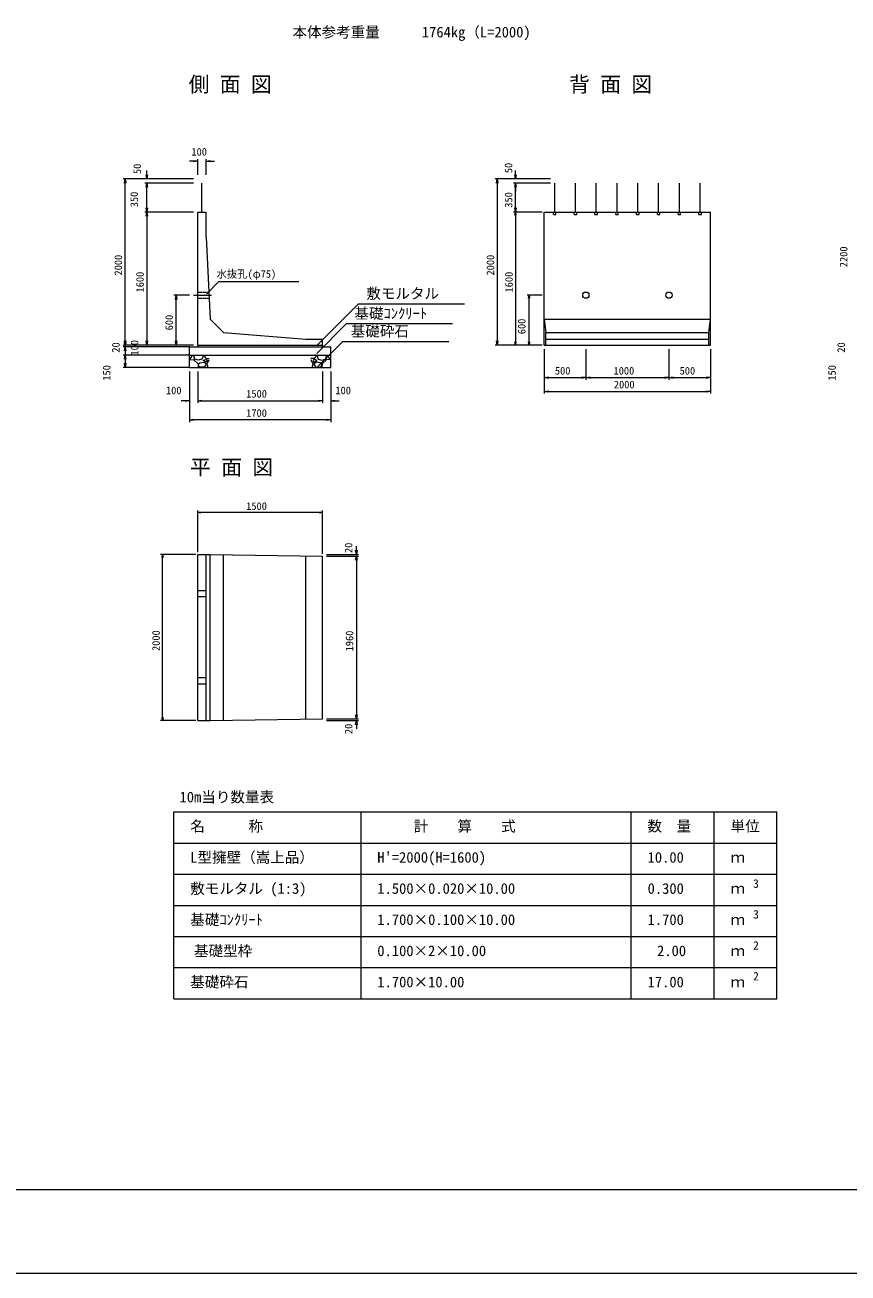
# Model space of a CAD drawing. Units: millimetres on the paper. Extents: x 0 to 841, y 0 to 594.
# Drawn here: x 218.1 to 416.1, y 0 to 300.4 of the extents above; entities that cross this region are included whole.
import ezdxf
from ezdxf.enums import TextEntityAlignment as Align

# ---------------------------------------------------------------- set-up
doc = ezdxf.new("R2010")
doc.units = ezdxf.units.MM
for name, pattern in [('USER1', [1.125, 0.75, -0.125, 0.125, -0.125]), ('USER2', [0.375, 0.25, -0.125]), ('USER3', [24, 12, -12])]:
    doc.linetypes.add(name, pattern=pattern)
for name, color, linetype, lineweight in [('001', 4, 'USER3', 18), ('0_2', 7, 'Continuous', 9), ('D-MTR-FRAM（材料表図枠）', 2, 'Continuous', 18), ('D-STR-DIM（寸法）', 7, 'Continuous', 18), ('D-STR-HTXT（旗揚げ）', 7, 'Continuous', 18), ('D-STR-STR1（構造物）', 4, 'Continuous', 18), ('D-STR-STRn（構造物）', 7, 'Continuous', 18), ('D-STR（構造物外形線）', 1, 'Continuous', 18), ('D-TTL(外枠）', 2, 'Continuous', 18), ('DEFPOINTS_3', 8, 'Continuous', 18)]:
    doc.layers.add(name, color=color, linetype=linetype, lineweight=lineweight)
for name, color, linetype in [('D-MTR-TXT(文字列）', 7, 'Continuous'), ('D-MTR（材料表タイトル）', 7, 'Continuous'), ('D-STR-TXT（文字）', 7, 'Continuous')]:
    doc.layers.add(name, color=color, linetype=linetype)
doc.styles.add('ＭＳ ゴシック', font='')
doc.styles.get('ＭＳ ゴシック').set_extended_font_data('MS Gothic')

msp = doc.modelspace()

# ---------------------------------------------------------------- linework, layer by layer
at = {"layer": '001'}
for p, q in [((345.571, 255.39), (345.571, 262.39)), ((350.571, 255.39), (350.571, 262.39)), ((355.571, 255.39), (355.571, 262.39)), ((360.571, 255.39), (360.571, 262.39)), ((365.571, 255.39), (365.571, 262.39)), ((370.571, 255.39), (370.571, 262.39)), ((375.571, 255.39), (375.571, 262.39)), ((380.571, 255.39), (380.571, 262.39))]:
    msp.add_line(p, q, dxfattribs=at)
at = {"layer": '0_2'}
for p, q in [((258.703, 267.805), (259.703, 267.638)), ((259.703, 267.638), (258.703, 267.472)), ((259.703, 267.638), (258.703, 267.638)), ((261.703, 267.638), (262.703, 267.805)), ((262.703, 267.472), (261.703, 267.638)), ((261.703, 267.638), (262.703, 267.638)), ((247.468, 263.39), (247.301, 264.39)), ((247.635, 264.39), (247.468, 263.39)), ((247.468, 263.39), (247.468, 264.39)), ((336.133, 263.39), (335.967, 264.39)), ((336.3, 264.39), (336.133, 263.39)), ((336.133, 263.39), (336.133, 264.39)), ((242.087, 262.39), (242.253, 263.39)), ((242.253, 263.39), (242.42, 262.39)), ((242.253, 263.39), (242.253, 262.39)), ((247.301, 261.39), (247.468, 262.39)), ((247.468, 262.39), (247.635, 261.39)), ((247.468, 262.39), (247.468, 261.39)), ((331.601, 262.39), (331.768, 263.39)), ((331.768, 263.39), (331.935, 262.39)), ((331.768, 263.39), (331.768, 262.39)), ((335.967, 261.39), (336.133, 262.39)), ((336.133, 262.39), (336.3, 261.39)), ((336.133, 262.39), (336.133, 261.39)), ((247.468, 255.39), (247.301, 256.39)), ((247.301, 254.39), (247.468, 255.39)), ((247.635, 256.39), (247.468, 255.39)), ((247.468, 255.39), (247.468, 256.39)), ((247.468, 255.39), (247.635, 254.39)), ((247.468, 255.39), (247.468, 254.39)), ((336.133, 255.39), (335.967, 256.39)), ((336.008, 254.64), (336.133, 255.39)), ((336.3, 256.39), (336.133, 255.39)), ((336.133, 255.39), (336.133, 256.39)), ((336.133, 255.39), (336.258, 254.64)), ((254.311, 234.39), (254.478, 235.39)), ((254.478, 235.39), (254.644, 234.39)), ((254.478, 235.39), (254.478, 234.39)), ((339.299, 234.64), (339.424, 235.39)), ((339.424, 235.39), (339.549, 234.64)), ((242.253, 223.39), (242.087, 224.39)), ((242.253, 222.99), (242.087, 223.99)), ((242.087, 221.99), (242.253, 222.99)), ((242.253, 222.99), (242.253, 224.39)), ((242.42, 224.39), (242.253, 223.39)), ((242.42, 223.99), (242.253, 222.99)), ((242.253, 222.99), (242.42, 221.99)), ((242.253, 222.99), (242.253, 221.99)), ((247.468, 223.39), (247.301, 224.39)), ((247.635, 224.39), (247.468, 223.39)), ((247.468, 223.39), (247.468, 224.39)), ((254.478, 223.39), (254.311, 224.39)), ((254.644, 224.39), (254.478, 223.39)), ((254.478, 223.39), (254.478, 224.39)), ((331.768, 223.39), (331.601, 224.39)), ((331.935, 224.39), (331.768, 223.39)), ((331.768, 223.39), (331.768, 224.39)), ((336.133, 223.39), (336.008, 224.14)), ((336.258, 224.14), (336.133, 223.39)), ((339.424, 223.39), (339.299, 224.14)), ((339.549, 224.14), (339.424, 223.39)), ((242.087, 219.99), (242.253, 220.99)), ((242.253, 220.99), (242.42, 219.99)), ((242.253, 220.99), (242.253, 219.99)), ((242.253, 217.99), (242.087, 218.99)), ((242.42, 218.99), (242.253, 217.99)), ((242.253, 217.99), (242.253, 218.99)), ((343.071, 215.535), (344.071, 215.702)), ((344.071, 215.369), (343.071, 215.535)), ((343.071, 215.535), (344.071, 215.535)), ((352.071, 215.702), (353.071, 215.535)), ((353.071, 215.535), (352.071, 215.369)), ((353.071, 215.535), (352.071, 215.535)), ((353.071, 215.535), (354.071, 215.702)), ((354.071, 215.369), (353.071, 215.535)), ((353.071, 215.535), (354.071, 215.535)), ((372.071, 215.702), (373.071, 215.535)), ((373.071, 215.535), (372.071, 215.369)), ((373.071, 215.535), (372.071, 215.535)), ((373.071, 215.535), (374.071, 215.702)), ((374.071, 215.369), (373.071, 215.535)), ((373.071, 215.535), (374.071, 215.535)), ((382.071, 215.702), (383.071, 215.535)), ((383.071, 215.535), (382.071, 215.369)), ((383.071, 215.535), (382.071, 215.535)), ((343.071, 212.215), (344.071, 212.381)), ((344.071, 212.048), (343.071, 212.215)), ((343.071, 212.215), (344.071, 212.215)), ((382.071, 212.381), (383.071, 212.215)), ((383.071, 212.215), (382.071, 212.048)), ((383.071, 212.215), (382.071, 212.215)), ((256.703, 210.154), (257.703, 209.988)), ((257.703, 209.988), (256.703, 209.821)), ((257.703, 209.988), (256.703, 209.988)), ((259.703, 209.988), (260.703, 210.154)), ((260.703, 209.821), (259.703, 209.988)), ((259.703, 209.988), (260.703, 209.988)), ((288.703, 210.154), (289.703, 209.988)), ((289.703, 209.988), (288.703, 209.821)), ((289.703, 209.988), (288.703, 209.988)), ((291.703, 209.988), (292.703, 210.154)), ((292.703, 209.821), (291.703, 209.988)), ((291.703, 209.988), (292.703, 209.988)), ((257.703, 205.361), (258.703, 205.528)), ((258.703, 205.194), (257.703, 205.361)), ((257.703, 205.361), (258.703, 205.361)), ((290.703, 205.528), (291.703, 205.361)), ((291.703, 205.361), (290.703, 205.194)), ((291.703, 205.361), (290.703, 205.361)), ((259.703, 183.046), (260.453, 183.171)), ((260.453, 182.921), (259.703, 183.046)), ((288.948, 183.171), (289.698, 183.046)), ((289.698, 183.046), (288.948, 182.921)), ((251.105, 172.246), (251.23, 172.996)), ((251.23, 172.996), (251.355, 172.246)), ((297.859, 172.996), (297.692, 173.996)), ((297.692, 171.596), (297.859, 172.596)), ((298.026, 173.996), (297.859, 172.996)), ((297.859, 172.996), (297.859, 173.996)), ((297.859, 172.596), (298.026, 171.596)), ((297.859, 172.596), (297.859, 171.596)), ((251.23, 132.996), (251.105, 133.746)), ((251.355, 133.746), (251.23, 132.996)), ((297.859, 133.396), (297.692, 134.396)), ((297.692, 131.996), (297.859, 132.996)), ((298.026, 134.396), (297.859, 133.396)), ((297.859, 133.396), (297.859, 134.396)), ((297.859, 132.996), (298.026, 131.996)), ((297.859, 132.996), (297.859, 131.996))]:
    msp.add_line(p, q, dxfattribs=at)
at = {"layer": '0_2', "lineweight": 18}
for p, q in [((336.133, 255.39), (336.133, 255.29)), ((339.424, 235.39), (339.424, 235.29)), ((336.133, 223.39), (336.133, 223.49)), ((339.424, 223.39), (339.424, 223.49)), ((259.703, 183.046), (259.803, 183.046)), ((289.698, 183.046), (289.598, 183.046)), ((251.23, 172.996), (251.23, 172.896)), ((251.23, 132.996), (251.23, 133.096))]:
    msp.add_line(p, q, dxfattribs=at)
at = {"layer": 'D-MTR-FRAM（材料表図枠）'}
for p, q in [((253.977, 111.013), (398.977, 111.013)), ((253.977, 66.013), (253.977, 111.013)), ((298.977, 66.013), (298.977, 111.013)), ((363.977, 66.013), (363.977, 111.013)), ((383.977, 66.013), (383.977, 111.013)), ((398.977, 66.013), (398.977, 111.013)), ((253.977, 103.513), (398.977, 103.513)), ((253.977, 96.013), (398.977, 96.013)), ((253.977, 88.513), (398.977, 88.513)), ((253.977, 81.013), (398.977, 81.013)), ((253.977, 73.513), (398.977, 73.513)), ((253.977, 66.013), (398.977, 66.013))]:
    msp.add_line(p, q, dxfattribs=at)
at = {"layer": 'D-STR-DIM（寸法）'}
for p, q in [((258.703, 267.638), (257.703, 267.638)), ((259.703, 264.39), (259.703, 268.138)), ((261.703, 264.39), (261.703, 268.138)), ((262.703, 267.638), (263.703, 267.638)), ((247.468, 264.39), (247.468, 265.39)), ((336.133, 264.39), (336.133, 265.39)), ((258.703, 263.39), (241.753, 263.39)), ((242.253, 224.39), (242.253, 262.39)), ((258.703, 263.39), (246.968, 263.39)), ((258.703, 262.39), (246.968, 262.39)), ((247.468, 256.39), (247.468, 261.39)), ((344.571, 263.39), (331.268, 263.39)), ((331.768, 262.39), (331.768, 224.39)), ((344.571, 263.39), (335.633, 263.39)), ((344.571, 262.39), (335.633, 262.39)), ((344.571, 262.39), (335.633, 262.39)), ((336.133, 261.39), (336.133, 260.39)), ((336.133, 256.39), (336.133, 261.39)), ((258.703, 255.39), (246.968, 255.39)), ((258.703, 255.39), (246.968, 255.39)), ((342.071, 255.39), (335.633, 255.39)), ((342.571, 255.39), (335.633, 255.39)), ((247.468, 254.39), (247.468, 224.39)), ((336.133, 255.29), (336.133, 223.49)), ((257.703, 235.39), (253.978, 235.39)), ((254.478, 224.39), (254.478, 234.39)), ((342.571, 235.39), (338.924, 235.39)), ((339.424, 223.49), (339.424, 235.29)), ((242.253, 223.99), (242.253, 225.39)), ((258.703, 223.39), (241.753, 223.39)), ((258.703, 223.39), (241.753, 223.39)), ((257.703, 222.99), (241.753, 222.99)), ((258.703, 223.39), (253.978, 223.39)), ((342.071, 223.39), (331.268, 223.39)), ((342.571, 223.39), (335.633, 223.39)), ((343.071, 222.39), (343.071, 211.715)), ((353.071, 222.39), (353.071, 215.035)), ((373.071, 222.39), (373.071, 215.035)), ((383.071, 222.39), (383.071, 211.715)), ((257.703, 220.99), (241.753, 220.99)), ((242.253, 221.99), (242.253, 220.99)), ((242.253, 219.99), (242.253, 218.99)), ((257.703, 217.99), (241.753, 217.99)), ((257.703, 216.99), (257.703, 204.861)), ((259.703, 216.99), (259.703, 209.488)), ((289.703, 216.99), (289.703, 209.488)), ((291.703, 216.99), (291.703, 204.861)), ((344.071, 215.535), (352.071, 215.535)), ((354.071, 215.535), (372.071, 215.535)), ((374.071, 215.535), (382.071, 215.535)), ((344.071, 212.215), (382.071, 212.215)), ((256.703, 209.988), (255.703, 209.988)), ((260.703, 209.988), (288.703, 209.988)), ((292.703, 209.988), (293.703, 209.988)), ((290.703, 205.361), (258.703, 205.361)), ((297.859, 173.996), (297.859, 174.996)), ((259.203, 172.996), (250.73, 172.996)), ((251.23, 133.096), (251.23, 172.896)), ((290.698, 172.996), (298.359, 172.996)), ((290.702, 172.596), (298.359, 172.596)), ((297.859, 171.596), (297.859, 134.396)), ((259.203, 132.996), (250.73, 132.996)), ((290.698, 133.396), (298.359, 133.396)), ((290.702, 132.996), (298.359, 132.996)), ((297.859, 131.996), (297.859, 130.996))]:
    msp.add_line(p, q, dxfattribs=at)
at = {"layer": 'D-STR-HTXT（旗揚げ）'}
for p, q in [((261.83, 235.666), (264.732, 238.596)), ((284.03, 238.596), (264.732, 238.596)), ((288.339, 223.243), (298.256, 233.256)), ((323.854, 233.256), (298.256, 233.256)), ((288.339, 221.338), (295.399, 228.466)), ((320.997, 228.466), (295.399, 228.466)), ((288.631, 218.256), (294.511, 224.192)), ((320.109, 224.192), (294.511, 224.192)), ((259.703, 173.496), (259.703, 183.546)), ((289.698, 173.096), (289.698, 183.546)), ((289.598, 183.046), (259.803, 183.046))]:
    msp.add_line(p, q, dxfattribs=at)
at = {"layer": 'D-STR-STR1（構造物）'}
msp.add_line((260.703, 255.39), (260.703, 262.39), dxfattribs=at)
at = {"layer": 'D-STR-STRn（構造物）', "linetype": 'USER1'}
msp.add_line((258.703, 235.39), (263.019, 235.39), dxfattribs=at)
at = {"layer": 'D-STR-STRn（構造物）', "linetype": 'USER2'}
for p, q in [((259.703, 236.14), (262.372, 236.14)), ((259.703, 234.64), (262.448, 234.64))]:
    msp.add_line(p, q, dxfattribs=at)
at = {"layer": 'D-STR-STRn（構造物）'}
for p, q in [((257.703, 217.99), (257.703, 222.99)), ((257.703, 222.99), (291.703, 222.99)), ((259.703, 223.39), (259.703, 222.99)), ((289.703, 223.39), (289.703, 222.99)), ((291.703, 217.99), (291.703, 222.99)), ((257.703, 220.99), (291.703, 220.99)), ((257.703, 220.099), (257.852, 220.086)), ((257.703, 219.796), (258.646, 219.875)), ((257.848, 220.093), (258.398, 220.693)), ((258.398, 220.681), (258.282, 220.99)), ((258.645, 219.881), (259.795, 218.831)), ((258.889, 220.99), (258.747, 220.681)), ((258.997, 219.981), (258.747, 220.681)), ((259.844, 219.727), (258.994, 219.977)), ((260.701, 219.977), (259.851, 219.727)), ((261, 220.682), (260.7, 219.982)), ((260.946, 220.682), (260.814, 220.99)), ((260.996, 219.682), (261.596, 219.882)), ((261.751, 219.232), (261.001, 219.682)), ((261.246, 220.678), (261.696, 220.178)), ((261.247, 220.68), (261.297, 220.93)), ((261.299, 220.934), (261.526, 220.99)), ((261.599, 219.878), (261.949, 219.728)), ((261.702, 220.186), (262.483, 220.118)), ((261.948, 219.731), (261.748, 219.231)), ((261.891, 218.883), (262.441, 219.783)), ((262.446, 219.775), (262.483, 219.778)), ((287.704, 220.186), (286.924, 220.118)), ((286.96, 219.775), (286.924, 219.778)), ((287.515, 218.883), (286.965, 219.783)), ((287.808, 219.878), (287.458, 219.728)), ((287.458, 219.731), (287.658, 219.231)), ((287.655, 219.232), (288.405, 219.682)), ((288.161, 220.678), (287.711, 220.178)), ((288.41, 219.682), (287.81, 219.882)), ((288.107, 220.934), (287.88, 220.99)), ((288.159, 220.68), (288.109, 220.93)), ((288.406, 220.682), (288.706, 219.982)), ((288.46, 220.682), (288.592, 220.99)), ((288.705, 219.977), (289.555, 219.727)), ((289.563, 219.727), (290.413, 219.977)), ((290.762, 219.881), (289.612, 218.831)), ((290.409, 219.981), (290.659, 220.681)), ((290.517, 220.99), (290.66, 220.681)), ((291.703, 219.796), (290.76, 219.875)), ((291.008, 220.681), (291.124, 220.99)), ((291.558, 220.093), (291.008, 220.693)), ((291.703, 220.099), (291.554, 220.086)), ((257.703, 217.99), (291.703, 217.99)), ((259.798, 218.832), (259.838, 217.99)), ((259.84, 218.773), (260.24, 219.123)), ((259.847, 218.481), (259.847, 218.781)), ((260.1, 218.031), (259.85, 218.481)), ((261.346, 218.179), (260.096, 218.029)), ((260.241, 219.135), (261.241, 219.285)), ((261.247, 219.282), (261.747, 218.782)), ((261.749, 218.782), (261.349, 218.182)), ((262.182, 217.99), (261.897, 218.882)), ((287.224, 217.99), (287.509, 218.882)), ((287.658, 218.782), (288.058, 218.182)), ((288.159, 219.282), (287.659, 218.782)), ((288.06, 218.179), (289.31, 218.029)), ((289.165, 219.135), (288.165, 219.285)), ((289.567, 218.773), (289.167, 219.123)), ((289.306, 218.031), (289.556, 218.481)), ((289.559, 218.481), (289.559, 218.781)), ((289.608, 218.832), (289.568, 217.99))]:
    msp.add_line(p, q, dxfattribs=at)
at = {"layer": 'D-STR（構造物外形線）'}
for p, q in [((259.703, 255.39), (261.703, 255.39)), ((259.703, 223.39), (259.703, 255.39)), ((261.703, 249.39), (261.703, 255.39)), ((343.071, 255.39), (383.071, 255.39)), ((343.071, 223.39), (343.071, 255.39)), ((345.271, 254.79), (345.271, 255.39)), ((345.871, 254.79), (345.871, 255.39)), ((350.271, 254.79), (350.271, 255.39)), ((350.871, 254.79), (350.871, 255.39)), ((355.271, 254.79), (355.271, 255.39)), ((355.871, 254.79), (355.871, 255.39)), ((360.271, 254.79), (360.271, 255.39)), ((360.871, 254.79), (360.871, 255.39)), ((365.271, 254.79), (365.271, 255.39)), ((365.871, 254.79), (365.871, 255.39)), ((370.271, 254.79), (370.271, 255.39)), ((370.871, 254.79), (370.871, 255.39)), ((375.271, 254.79), (375.271, 255.39)), ((375.871, 254.79), (375.871, 255.39)), ((380.271, 254.79), (380.271, 255.39)), ((380.871, 254.79), (380.871, 255.39)), ((383.071, 223.39), (383.071, 255.39)), ((345.271, 254.79), (345.871, 254.79)), ((350.271, 254.79), (350.871, 254.79)), ((355.271, 254.79), (355.871, 254.79)), ((360.271, 254.79), (360.871, 254.79)), ((365.271, 254.79), (365.871, 254.79)), ((370.271, 254.79), (370.871, 254.79)), ((375.271, 254.79), (375.871, 254.79)), ((380.271, 254.79), (380.871, 254.79)), ((261.703, 249.39), (262.703, 229.59)), ((262.703, 229.59), (265.903, 226.39)), ((343.071, 229.59), (383.071, 229.59)), ((343.071, 229.59), (343.471, 226.39)), ((382.671, 226.39), (383.071, 229.59)), ((265.903, 226.39), (285.703, 224.79)), ((343.471, 226.39), (382.671, 226.39)), ((343.471, 223.39), (343.471, 226.39)), ((382.671, 223.39), (382.671, 226.39)), ((259.703, 223.39), (289.703, 223.39)), ((285.703, 224.79), (289.703, 224.79)), ((289.703, 223.39), (289.703, 224.79)), ((343.071, 223.39), (383.071, 223.39)), ((343.471, 224.79), (382.671, 224.79)), ((259.698, 132.996), (259.698, 172.996)), ((259.703, 172.996), (262.698, 172.996)), ((261.698, 132.996), (261.698, 172.996)), ((262.698, 172.996), (289.698, 172.596)), ((262.698, 132.996), (262.698, 172.996)), ((265.898, 133.044), (265.898, 172.949)), ((285.698, 133.337), (285.698, 172.655)), ((289.698, 133.396), (289.698, 172.596)), ((261.698, 164.246), (259.698, 164.246)), ((261.698, 162.746), (259.698, 162.746)), ((261.698, 143.246), (259.698, 143.246)), ((261.698, 141.746), (259.698, 141.746)), ((259.703, 132.996), (262.698, 132.996)), ((262.698, 132.996), (289.698, 133.396))]:
    msp.add_line(p, q, dxfattribs=at)
at = {"layer": 'D-STR（構造物外形線）', "color": 7}
for centre in [(353.071, 235.39), (373.071, 235.39)]:
    msp.add_circle(centre, 0.75, dxfattribs=at)
at = {"layer": 'D-TTL(外枠）'}
msp.add_line((818, 20), (23, 20), dxfattribs=at)
at = {"layer": 'DEFPOINTS_3'}
msp.add_line((0, 0), (841, 0), dxfattribs=at)

# ---------------------------------------------------------------- texts
at = {"layer": 'D-MTR-TXT(文字列）', "style": 'ＭＳ ゴシック'}
for s, height, p in [('1764kg（L=2000)', 2.566, (313.613, 296.672)), ('本体参考重量', 2.566, (282.493, 296.672)), ('名\u3000\u3000\u3000称', 2.566, (257.899, 105.513)), ('計\u3000\u3000算\u3000\u3000式', 2.566, (311.677, 105.513)), ('数\u3000量', 2.566, (367.899, 105.513)), ('単位', 2.566, (387.899, 105.513)), ('L型擁壁（嵩上品）', 2.566, (257.899, 98.013)), ("H'=2000(H=1600)", 2.566, (302.899, 98.013)), ('10.00', 2.566, (367.926, 98.013)), ('ｍ', 2.566, (387.899, 98.013)), ('敷モルタル (1:3)', 2.566, (257.899, 90.513)), ('1.500×0.020×10.00', 2.566, (302.899, 90.513)), ('0.300', 2.566, (367.926, 90.513)), ('ｍ', 2.566, (387.899, 90.513)), ('3', 2.053, (393.301, 92.113)), ('3', 2.053, (393.301, 84.713)), ('基礎ｺﾝｸﾘｰﾄ', 2.566, (257.899, 83.013)), ('1.700×0.100×10.00', 2.566, (302.899, 83.013)), ('1.700', 2.566, (367.926, 83.013)), ('ｍ', 2.566, (387.899, 83.013)), ('基礎型枠', 2.566, (258.799, 75.513)), ('0.100×2×10.00', 2.566, (302.899, 75.513)), ('2.00', 2.566, (370.2, 75.513)), ('ｍ', 2.566, (387.899, 75.513)), ('2', 2.053, (393.301, 77.213)), ('2', 2.053, (393.301, 69.813)), ('基礎砕石', 2.566, (257.899, 68.013)), ('1.700×10.00', 2.566, (302.899, 68.013)), ('17.00', 2.566, (367.926, 68.013)), ('ｍ', 2.566, (387.899, 68.013))]:
    msp.add_text(s, height=height, dxfattribs=at).set_placement(p, align=Align.BOTTOM_LEFT)
at = {"layer": 'D-MTR（材料表タイトル）', "style": 'ＭＳ ゴシック'}
msp.add_text('10m当り数量表', height=2.566, dxfattribs=at).set_placement((255.319, 112.538), align=Align.BOTTOM_LEFT)
at = {"layer": 'D-STR-DIM（寸法）', "style": 'ＭＳ ゴシック'}
for s, p in [('100', (258.171, 268.438)), ('500', (345.628, 215.735)), ('1000', (359.727, 215.735)), ('500', (375.628, 215.735)), ('100', (252.059, 211)), ('100', (292.812, 211)), ('2000', (359.809, 212.415)), ('1500', (271.359, 210.188)), ('1700', (271.359, 205.561))]:
    msp.add_text(s, height=1.833, dxfattribs=at).set_placement(p, align=Align.BOTTOM_LEFT)
for s, p in [('50', (246.61, 264.549)), ('50', (335.92, 264.756)), ('350', (245.884, 256.565)), ('350', (335.933, 256.447)), ('2200', (416.552, 242.129)), ('2000', (242.053, 240.129)), ('2000', (331.568, 240.129)), ('1600', (247.268, 236.046)), ('1600', (336.033, 236.046)), ('600', (254.278, 226.928)), ('600', (339.103, 226.002)), ('20', (241.453, 221.553)), ('100', (245.955, 220.858)), ('20', (415.952, 221.553)), ('150', (239.253, 214.808)), ('150', (413.752, 214.808)), ('20', (297.444, 173.323)), ('2000', (251.13, 149.735)), ('1960', (297.659, 149.652)), ('20', (297.444, 129.741))]:
    msp.add_text(s, height=1.833, rotation=90, dxfattribs=at).set_placement(p, align=Align.BOTTOM_LEFT)
at = {"layer": 'D-STR-HTXT（旗揚げ）', "style": 'ＭＳ ゴシック'}
msp.add_text('1500', height=1.833, dxfattribs=at).set_placement((271.357, 183.146), align=Align.BOTTOM_LEFT)
at = {"layer": 'D-STR-TXT（文字）', "style": 'ＭＳ ゴシック'}
for s, height, p in [('側 面 図', 3.666, (257.515, 283.222)), ('背 面 図', 3.666, (349.042, 283.222)), ('水抜孔(φ75)', 1.833, (264.191, 239.031)), ('敷モルタル', 2.566, (300.256, 233.756)), ('基礎ｺﾝｸﾘｰﾄ', 2.566, (297.399, 228.966)), ('基礎砕石', 2.566, (296.511, 224.692)), ('平 面 図', 3.666, (257.855, 191.043))]:
    msp.add_text(s, height=height, dxfattribs=at).set_placement(p, align=Align.BOTTOM_LEFT)

doc.saveas('drawing.dxf')
